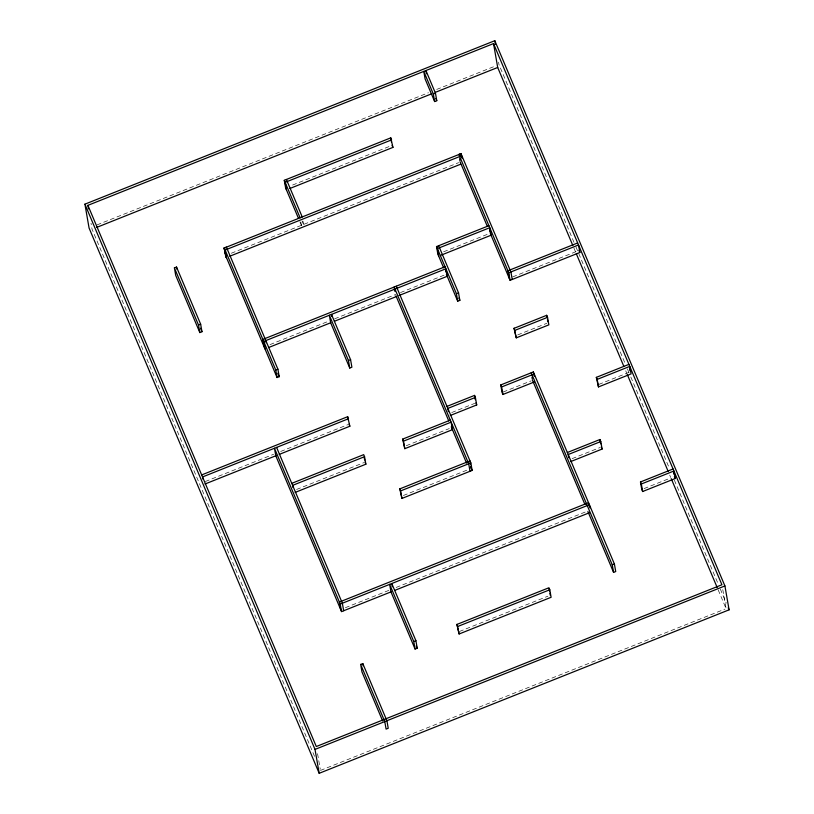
<?xml version="1.0" encoding="UTF-8"?>
<svg xmlns="http://www.w3.org/2000/svg" width="814" height="814" viewBox="0 0 814 814"><rect width="100%" height="100%" fill="white"/><g stroke="black" fill="none" stroke-linecap="round" stroke-linejoin="round"><path stroke-width="0.61" stroke-dasharray="4.07 3.05" d="M97.11 224.868L428.449 92.725M436.711 89.428L495.665 65.914M292.613 185.032L390.913 145.828M299.918 221.784L301.394 225.295L303.53 224.44L302.971 221.225M443.661 251.77L489.041 233.669M270.034 344.587L328.805 321.143M334.686 318.803L395.808 294.424M400.508 292.552L445.177 274.735M512.718 276.892L577.818 250.926M517.745 334.89L546.845 323.29M205.342 481.501L273.636 454.263M280.698 451.455L347.812 424.684M451.739 412.535L474.704 403.378M503.235 391.992L531.166 380.86M296.611 489.448L363.838 462.647M406.267 445.716L449.267 428.571M598.799 384.422L629.059 372.344M403.408 495.482L467.785 469.8M572.15 458.638L600.081 447.497M345.411 607.692L389.102 590.272M396.184 587.443L587.474 511.151M644.118 488.563L669.719 478.347M459.442 631.481L547.893 596.204M320.472 770.42L724.918 609.116M231.329 253.235L458.638 162.647M573.982 242.318L498.982 64.591L498.565 62.2M575.966 246.998L625.406 364.143M627.38 368.834L628.866 372.344M630.84 377.035L669.403 468.396M674.348 480.118L718.345 584.371M720.329 589.061L726.261 603.113M573.829 247.853L575.803 252.543M625.742 370.848L626.729 373.199M669.739 475.111L670.726 477.452M718.192 589.906L726.098 608.648L722.557 588.339M302.055 220.93L303.53 224.44M314.54 756.359L92.074 229.243L91.026 223.27M300.834 222.069L301.394 225.295M317.552 753.693L320.258 769.23"/><path stroke-width="1.22" d="M84.91 204.172L494.81 40.7L724.918 585.938L729.09 609.828L319.19 773.3L89.082 228.062L84.91 204.172L315.018 749.409L319.19 773.3M87.902 205.352L493.528 43.58L721.926 584.757L316.3 746.53L87.902 205.352L88.523 208.933M96.785 227.36L431.664 93.814M435.205 92.399L497.7 67.47L493.528 43.58M435.459 93.172L436.772 100.692L434.645 101.547L433.333 94.027L435.459 93.172L425.915 70.543M298.433 218.274L285.592 187.841L284.279 180.321L390.771 137.851L392.938 147.395L289.957 188.461M391.626 139.876L285.134 182.346L286.447 189.865M174.4 267.887L176.526 267.043L200.651 324.196L201.964 331.715L199.827 332.57L175.712 275.407L174.4 267.887L198.514 325.051L199.827 332.57M224.267 247.995L226.394 247.141L277.9 369.169L279.212 376.689L277.075 377.533L225.57 255.515L224.267 247.995L275.763 370.014L277.075 377.533M512.22 279.456L510.907 271.937L460.958 153.592L458.831 154.446L508.781 272.792L510.093 280.311L579.843 252.493L578.53 244.973L508.781 272.792M198.514 325.051L200.651 324.196M443.661 267.877L437.84 254.09L436.528 246.571L488.899 225.682M441.025 255.189L491.066 235.236L489.753 227.717L437.383 248.596L438.695 256.115M445.044 266.748L262.841 339.407L264.153 346.927M268.539 347.558L330.84 322.71M334.361 321.296L396.662 296.459M399.013 295.513L447.212 276.302L445.899 268.783L263.705 341.442L265.018 348.962M577.675 242.948L507.916 270.767L509.228 278.286M458.536 292.826L459.849 300.346L457.722 301.2L456.41 293.681L458.536 292.826L438.654 245.716M275.763 370.014L277.9 369.169M350.58 359.676L351.892 367.195L349.755 368.05L348.443 360.531L350.58 359.676L331.471 314.408L331.847 316.554M514.102 328.307L546.693 315.303L547.547 317.338L548.86 324.857L516.279 337.851L514.102 328.307L516.279 337.851M514.967 330.331L547.547 317.338M201.668 474.928L347.68 416.697L349.847 426.241L279.202 454.416M348.534 418.722L202.523 476.953L202.9 479.1M205.016 484.004L276.841 455.362M446.978 406.389L474.542 395.401L475.396 397.425L476.709 404.945L450.295 415.476M534.35 381.959L502.92 394.485L502.065 392.46L500.752 384.941L533.343 371.947L614.407 564.01L615.72 571.53L613.583 572.384L587.881 511.487M475.396 397.425L447.832 408.414L448.402 411.64M502.92 394.485L501.617 386.965L534.198 373.972L534.574 376.119M291.768 483.343L363.695 454.65L364.56 456.685L365.873 464.204L295.116 492.419M404.802 448.677L403.49 441.157L451.139 422.151L452.452 429.67L404.802 448.677L402.635 439.122L450.284 420.126M364.56 456.685L292.623 485.368L292.999 487.515M598.494 386.915L597.181 379.395L629.771 366.392L631.084 373.911L598.494 386.915L596.326 377.36L628.917 364.367M396.255 286.202L470.838 462.912L472.151 470.431L401.923 498.443L399.755 488.899L469.983 460.887L470.543 464.112M401.923 498.443L400.61 490.923L470.838 462.912M567.348 452.513L599.938 439.509L600.793 441.544L602.106 449.063L570.675 461.589M600.793 441.544L568.203 454.538L568.762 457.763M642.643 491.524L641.33 484.004L673.921 471.001L675.233 478.52L642.643 491.524L641.788 489.489L640.476 481.969L673.066 468.976M391.137 591.829L341.544 611.599L340.232 604.08L589.377 504.721L589.947 507.946M394.678 590.415L589.509 512.708M415.903 640.679L417.216 648.198L415.079 649.053L413.766 641.534L415.903 640.679L391.778 583.526M456.949 624.43L548.941 587.749L549.796 589.774L551.109 597.293L459.116 633.984L456.949 624.43L459.116 633.984M360.653 664.428L362.79 663.573L386.915 720.736L388.227 728.255L386.09 729.1L384.778 721.58L360.653 664.428L361.965 671.947L382.651 720.939M457.804 626.465L549.796 589.774M613.583 572.384L612.27 564.865L614.407 564.01M315.018 749.409L724.918 585.938M224.125 248.067L226.302 257.611L224.125 248.067L460.846 153.724L462.149 158.262M224.979 250.102L461.701 155.749M229.833 256.207L460.673 164.204M578.988 250.468L579.843 252.493M674.379 476.495L675.233 478.52M728.235 607.804L729.09 609.828M497.7 67.47L572.842 245.513M576.302 253.714L623.758 366.168M627.218 374.369L668.253 471.591M671.224 478.622L717.205 587.566M596.326 377.36L597.181 379.395M640.476 481.969L641.33 484.004M601.251 447.028L602.106 449.063M435.826 98.433L436.772 100.692M433.333 94.027L423.779 71.398L425.091 78.917L434.645 101.547M460.144 161.966L487.342 226.414M490.303 233.445L510.093 280.311M531.206 372.792L612.27 564.865M532.519 380.311L584.91 504.456M500.752 384.941L501.617 386.965M458.882 298.046L459.849 300.346M436.528 246.571L456.41 293.681M392.083 145.37L392.938 147.395M446.357 274.267L457.722 301.2M475.854 402.92L476.709 404.945M470.665 466.921L472.151 470.431M395.93 295.747L448.779 420.96M451.251 426.811L466.554 463.095M402.635 439.122L403.49 441.157M286.406 179.467L302.218 216.921L300.081 217.776L284.279 180.321M348.443 360.531L329.344 315.262L330.657 322.782L349.755 368.05M399.755 488.899L400.61 490.923M348.992 424.216L349.847 426.241M365.008 462.169L365.873 464.204M416.229 645.868L417.216 648.198M413.766 641.534L389.652 584.371L390.964 591.89L415.079 649.053M277.757 373.26L279.212 376.689M276.597 447.415L342.358 603.235L343.671 610.754M340.232 604.08L274.46 448.26L275.773 455.779L341.544 611.599M200.488 328.215L201.964 331.715M673.626 472.201L674.002 474.348M629.67 368.661L630.036 370.808M599.938 439.509L600.681 443.813M589.092 505.911L588.522 502.696L339.367 602.055L340.679 609.574M546.693 315.303L547.069 317.45M547.446 319.607L547.822 321.754M494.81 40.7L495.431 44.282M533.343 371.947L533.903 375.173M531.959 377.096L532.336 379.243M489.641 229.986L490.018 232.132M549.124 588.827L549.501 590.974M549.877 593.121L550.254 595.268M460.958 153.592L461.528 156.817M459.574 158.74L459.951 160.887M426.098 71.622L426.475 73.769M474.542 395.401L475.295 399.694M445.604 269.973L445.98 272.12M470.919 466.259L471.296 468.406M470.014 471.286L468.701 463.766L394.118 287.057L394.871 291.351M390.771 137.851L391.514 142.145M391.972 584.594L392.348 586.741M364.265 457.875L364.641 460.022M347.68 416.697L348.239 419.912M362.79 663.573L363.166 665.73M265.832 340.588L266.209 342.735M176.526 267.043L176.903 269.19"/></g></svg>
